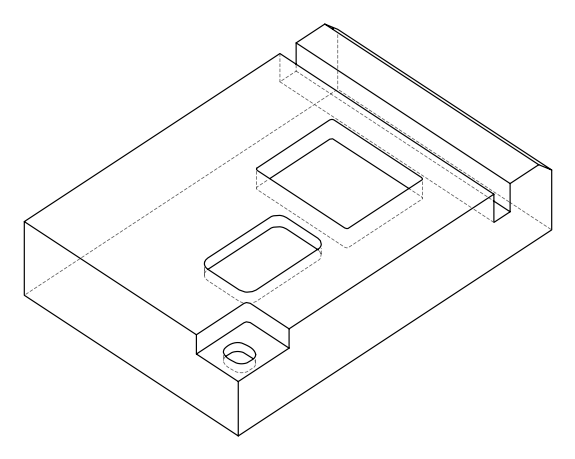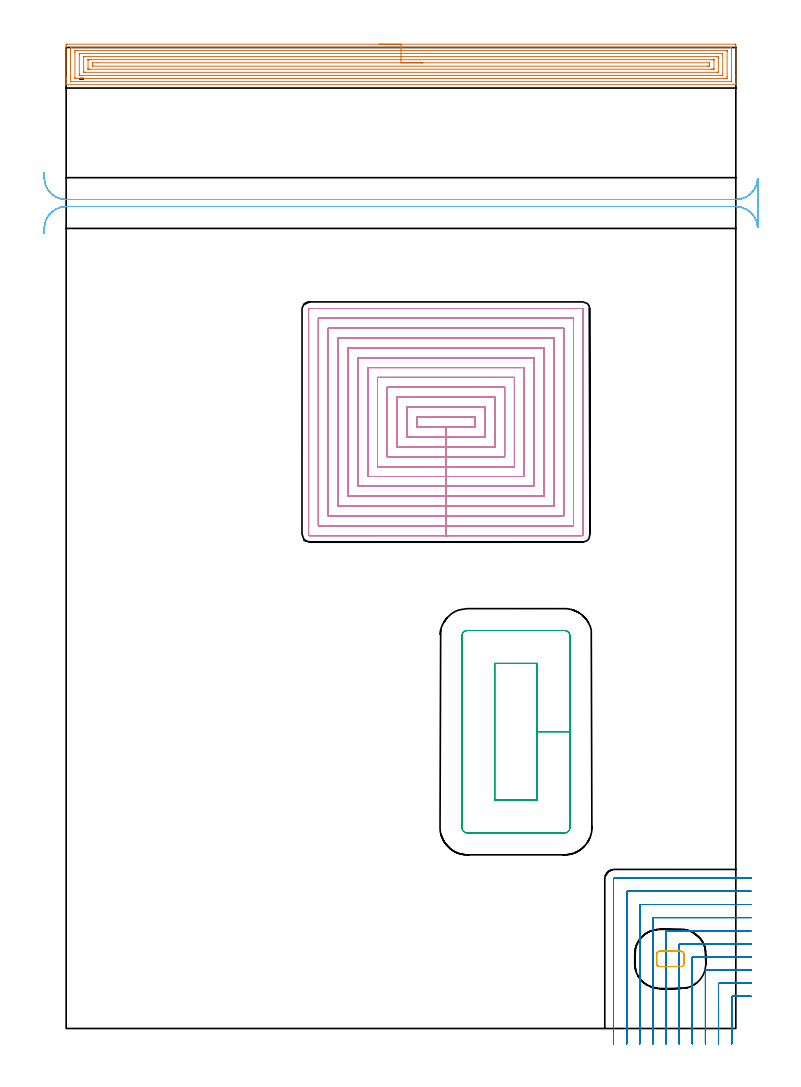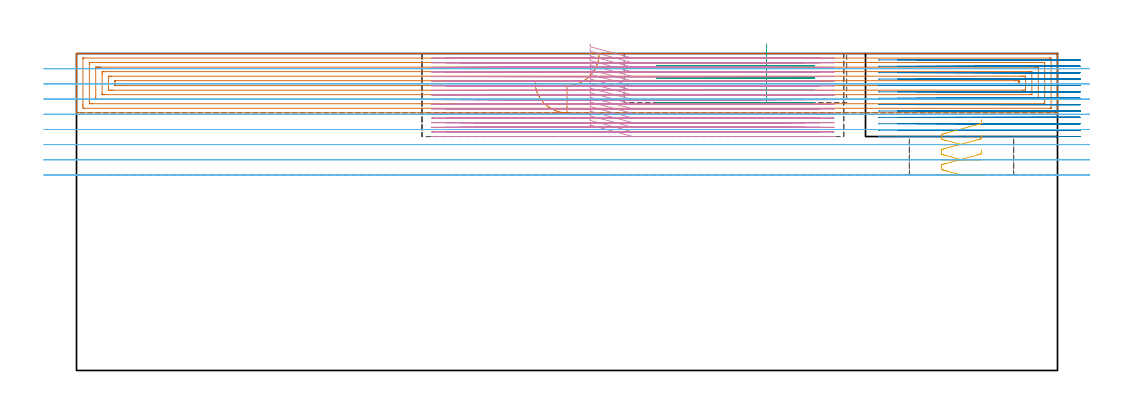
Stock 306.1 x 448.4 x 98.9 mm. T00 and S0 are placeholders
(PLAN: 6 operations, 4 tool changes, 174.2 min)
(1 AREA_MILL | FG_CHAMFER_SURFACE | UGT0205_001 | 17.44 min | 52372 mm3)
(2 MILL_CORNER_NOTCH_RECTANGULAR | CORNER_NOTCH_RECTANGULAR | NXT0201_009 | Follow Part, ap 2, ae 75% | 24.93 min | 112697 mm3)
(3 MILL_RECTANGULAR_POCKET | POCKET_RECTANGULAR_STRAIGHT | UGT0201_094 | Follow Part, ap 5, ae 75% | 4.11 min | 117435 mm3)
(4 MILL_RECTANGULAR_POCKET_1 | POCKET_RECTANGULAR_STRAIGHT_1 | NXT0201_008 | Follow Part, ap 1.5, ae 75% | 115.79 min | 374023 mm3)
(5 MILL_RECTANGULAR_POCKET_2 | POCKET_RECTANGULAR_STRAIGHT_2 | UGT0201_094 | Follow Part, ap 5, ae 75% | 0.59 min | 9214 mm3)
(6 MILL_RECTANGULAR_SLOT | SLOT_RECTANGULAR | UGT0201_094 | Follow Part, ap 5, ae 75% | 11.34 min | 269113 mm3)
(TOOL UGT0205_001 | Chamfer Mill 20 x 3 x 45 deg. | D20 FL50 Z2)
(TOOL NXT0201_009 | ENDMILL 8mm [2P460-0800-NA 1630] | D8 FL26 Z6)
(TOOL UGT0201_094 | End mill 20 mm | D20 FL38 Z4)
(TOOL NXT0201_008 | ENDMILL 6mm [2P460-0600-NA 1630] | D6 FL26 Z6)
(OP 1 AREA_MILL)
G17 G21 G94 G90
T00 M6
G54
G17 G0 G90 X143.05 Y449.9 S1061 M3
G43 Z108.9 H0
Z90.4
G94 G1 X143.088 Z89.528 F250.
X143.202 Z88.663
X143.391 Z87.812
X143.653 Z86.98
X143.987 Z86.174
X144.39 Z85.4
X144.858 Z84.664
X145.39 Z83.972
X145.979 Z83.329
X146.622 Z82.74
X147.314 Z82.208
X148.05 Z81.74
X148.824 Z81.337
X149.63 Z81.003
X150.462 Z80.741
X151.313 Z80.552
X152.178 Z80.438
X153.05 Z80.4
X305.473 Y449.899 Z80.401
X305.918 Y449.896 Z80.402
X306.09 Y449.892 Z80.406
X306.095 Y449.458 Z80.84
X306.1 Y448.84 Z81.457
Y435.102 Z95.193
Y432.723 Z97.572
Y432.014 Z98.285
Y431.756 Z98.544
X306.097 Y431.401 Z98.89
X305.92 Y431.4 Z98.9
X0.176
X0.005 Z98.891
X0.003 Y431.401 Z98.89
X0. Y431.754 Z98.545
Y432.014 Z98.285
Y432.723 Z97.572
Y433.958 Z96.339
Y434.485 Z95.81
Y435.102 Z95.193
Y449.195 Z81.103
X0.003 Y449.458 Z80.84
X0.01 Y449.892 Z80.406
X0.182 Y449.896 Z80.402
X0.627 Y449.9 Z80.4
X153.05
Y448.486 Z81.814
X303.779 Y448.485 Z81.815
X304.061 Y448.48 Z81.82
X304.088 Y448.479 Z81.821
X304.093 Y448.458 Z81.842
X304.097 Y448.424 Z81.876
X304.099 Y448.39 Z81.91
X304.1 Y434.076 Z96.224
X304.097 Y433.604 Z96.696
X304.093 Y433.202 Z97.098
X304.076 Y432.821 Z97.479
X303.685 Y432.816 Z97.484
X303.592 Y432.815 Z97.485
X2.321
X2.039 Y432.82 Z97.48
X2.012 Y432.821 Z97.479
X2.007 Y432.842 Z97.458
X2.003 Y432.876 Z97.424
X2.001 Y432.91 Z97.39
X2. Y447.224 Z83.076
X2.002 Y447.696 Z82.604
X2.007 Y448.098 Z82.202
X2.024 Y448.479 Z81.821
X2.415 Y448.484 Z81.816
X2.508 Y448.485 Z81.815
X153.05 Y448.486 Z81.814
Y447.072 Z83.228
X301.897 Y447.071 Z83.229
X301.984 Y447.07 Z83.23
X302.053 Y447.067 Z83.233
X302.089 Y447.065 Z83.235
X302.092 Y447.015 Z83.285
X302.097 Y446.816 Z83.484
X302.1 Y446.616 Z83.684
Y435.166 Z95.134
X302.096 Y434.485 Z95.815
X302.092 Y434.293 Z96.007
X302.083 Y434.235 Z96.065
X302.027 Y434.233 Z96.067
X301.897 Y434.231 Z96.069
X301.263 Y434.229 Z96.071
X301.003 Y434.228 Z96.072
X4.203 Y434.229 Z96.071
X4.116 Y434.23 Z96.07
X4.047 Y434.233 Z96.067
X4.01 Y434.235 Z96.065
X4.008 Y434.285 Z96.015
X4.003 Y434.485 Z95.815
X4. Y434.684 Z95.616
Y446.134 Z84.166
X4.004 Y446.816 Z83.484
X4.008 Y447.007 Z83.293
X4.017 Y447.065 Z83.235
X4.073 Y447.067 Z83.233
X4.203 Y447.069 Z83.231
X4.837 Y447.071 Z83.229
X5.097 Y447.072 Z83.228
X153.05
Y445.657 Z84.643
X299.498
X299.959 Y445.653 Z84.647
X300.057 Y445.65 Z84.65
X300.09 Y445.645 Z84.655
X300.093 Y445.597 Z84.703
X300.096 Y445.49 Z84.81
X300.1 Y445.063 Z85.237
Y436.255 Z94.045
X300.096 Y435.81 Z94.49
X300.093 Y435.702 Z94.598
X300.09 Y435.653 Z94.647
X300.031 Y435.65 Z94.65
X299.824 Y435.646 Z94.654
X299.215 Y435.643 Z94.657
X298.934
X6.602 Y435.644 Z94.656
X6.141 Y435.648 Z94.652
X6.043 Y435.65 Z94.65
X6.01 Y435.655 Z94.645
X6.007 Y435.703 Z94.597
X6.004 Y435.81 Z94.49
X6. Y436.237 Z94.063
Y445.045 Z85.255
X6.004 Y445.49 Z84.81
X6.007 Y445.598 Z84.702
X6.01 Y445.647 Z84.653
X6.069 Y445.65 Z84.65
X6.276 Y445.654 Z84.646
X6.885 Y445.657 Z84.643
X7.166
X153.05
Y444.243 Z86.057
X297.498
X297.641 Y444.242 Z86.058
X297.925 Y444.238 Z86.062
X298.091 Y444.235 Z86.065
X298.094 Y444.217 Z86.083
X298.097 Y444.173 Z86.127
X298.1 Y443.511 Z86.789
Y437.345 Z92.955
X298.097 Y437.127 Z93.173
X298.094 Y437.086 Z93.214
X298.091 Y437.071 Z93.229
X297.995 Y437.064 Z93.236
X297.712 Y437.059 Z93.241
X297.57 Y437.057 Z93.243
X8.602
X8.459 Y437.058 Z93.242
X8.175 Y437.062 Z93.238
X8.009 Y437.065 Z93.235
X8.006 Y437.083 Z93.217
X8.003 Y437.127 Z93.173
X8. Y437.789 Z92.511
Y443.955 Z86.345
X8.003 Y444.173 Z86.127
X8.006 Y444.214 Z86.086
X8.009 Y444.229 Z86.071
X8.105 Y444.236 Z86.064
X8.389 Y444.241 Z86.059
X8.531 Y444.243 Z86.057
X153.05
Y442.829 Z87.471
X295.216
X295.639 Y442.828 Z87.472
X296.062 Y442.824 Z87.476
X296.083 Y442.822 Z87.478
X296.09 Y442.81 Z87.49
X296.096 Y442.764 Z87.536
X296.099 Y442.684 Z87.616
Y438.662 Z91.638
X296.095 Y438.548 Z91.752
X296.09 Y438.493 Z91.807
X296.084 Y438.478 Z91.822
X296.059 Y438.475 Z91.825
X295.639 Y438.472 Z91.828
X295.169 Y438.471 Z91.829
X294.745
X10.884
X10.461 Y438.472 Z91.828
X10.038 Y438.476 Z91.824
X10.017 Y438.478 Z91.822
X10.01 Y438.49 Z91.81
X10.004 Y438.536 Z91.764
X10.001 Y438.616 Z91.684
Y442.639 Z87.661
X10.005 Y442.752 Z87.548
X10.01 Y442.807 Z87.493
X10.016 Y442.822 Z87.478
X10.041 Y442.825 Z87.475
X10.461 Y442.828 Z87.472
X10.931 Y442.829 Z87.471
X11.355
X153.05
Y441.415 Z88.885
X293.851
X293.97 Y441.414 Z88.886
X294.048 Y441.411 Z88.889
X294.082 Y441.408 Z88.892
X294.09 Y441.393 Z88.907
X294.095 Y441.367 Z88.933
X294.099 Y441.287 Z89.013
X294.1 Y440.65 Z89.65
Y440.405 Z89.895
X294.097 Y440.16 Z90.14
X294.091 Y439.997 Z90.303
X294.084 Y439.892 Z90.408
X294.045 Y439.89 Z90.41
X293.851 Y439.886 Z90.414
X293.733
X292.957 Y439.885 Z90.415
X12.248 Y439.886 Z90.414
X12.13
X12.052 Y439.889 Z90.411
X12.018 Y439.892 Z90.408
X12.01 Y439.907 Z90.393
X12.005 Y439.933 Z90.367
X12.001 Y440.013 Z90.287
X12. Y440.65 Z89.65
Y440.895 Z89.405
X12.003 Y441.14 Z89.16
X12.009 Y441.303 Z88.997
X12.016 Y441.408 Z88.892
X12.055 Y441.41 Z88.89
X12.248 Y441.414 Z88.886
X14.154 Y441.415 Z88.885
X153.05
X153.922 Z88.923
X154.786 Z89.037
X155.638 Z89.226
X156.47 Z89.488
X157.276 Z89.822
X158.05 Z90.225
X158.786 Z90.694
X159.478 Z91.225
X160.121 Z91.814
X160.71 Z92.457
X161.241 Z93.149
X161.71 Z93.885
X162.113 Z94.659
X162.447 Z95.465
X162.709 Z96.297
X162.898 Z97.149
X163.012 Z98.014
X163.05 Z98.885
G0 Z108.9
M5
M2
(OP 2 MILL_CORNER_NOTCH_RECTANGULAR)
G17 G21 G94 G90
T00 M6
G54
G17 G0 G90 X313.1 Y14.7 S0 M3
G43 Z108.9 H1
Z96.908
G94 G1 X310.1 F250.
X304.596 F500.
G3 X304.2 Y14.304 R0.4
G1 Y-4.
Y-7. F250.
G0 Z108.9
X313.1 Y20.7
Z96.908
G1 X310.1
X298.596 F500.
G3 X298.2 Y20.304 R0.4
G1 Y-4.
Y-7. F250.
G0 Z108.9
X313.1 Y26.7
Z96.908
G1 X310.1
X292.596 F500.
G3 X292.2 Y26.304 R0.4
G1 Y-4.
Y-7. F250.
G0 Z108.9
X313.1 Y32.7
Z96.908
G1 X310.1
X286.596 F500.
G3 X286.2 Y32.304 R0.4
G1 Y-4.
Y-7. F250.
G0 Z108.9
X313.1 Y38.7
Z96.908
G1 X310.1
X280.596 F500.
G3 X280.2 Y38.304 R0.4
G1 Y-4.
Y-7. F250.
G0 Z108.9
X313.1 Y44.7
Z96.908
G1 X310.1
X274.597 F500.
G3 X274.2 Y44.303 R0.4
G1 Y-4.
Y-7. F250.
G0 Z108.9
X313.1 Y50.7
Z96.908
G1 X310.1
X268.597 F500.
G3 X268.2 Y50.303 R0.4
G1 Y-4.
Y-7. F250.
G0 Z108.9
X313.1 Y56.7
Z96.908
G1 X310.1
X262.597 F500.
G3 X262.2 Y56.303 R0.4
G1 Y-4.
Y-7. F250.
G0 Z108.9
X313.1 Y62.7
Z96.908
G1 X310.1
X256.597 F500.
G3 X256.2 Y62.303 R0.4
G1 Y-4.
Y-7. F250.
G0 Z108.9
X313.1 Y68.7
Z96.908
G1 X310.1
X250.597 F500.
G3 X250.2 Y68.303 R0.4
G1 Y-4.
Y-7. F250.
G0 Z108.9
X313.1 Y14.7
Z94.915
G1 X310.1
X304.596 F500.
G3 X304.2 Y14.304 R0.4
G1 Y-4.
Y-7. F250.
G0 Z108.9
X313.1 Y20.7
Z94.915
G1 X310.1
X298.596 F500.
G3 X298.2 Y20.304 R0.4
G1 Y-4.
Y-7. F250.
G0 Z108.9
X313.1 Y26.7
Z94.915
G1 X310.1
X292.596 F500.
G3 X292.2 Y26.304 R0.4
G1 Y-4.
Y-7. F250.
G0 Z108.9
X313.1 Y32.7
Z94.915
G1 X310.1
X286.596 F500.
G3 X286.2 Y32.304 R0.4
G1 Y-4.
Y-7. F250.
G0 Z108.9
X313.1 Y38.7
Z94.915
G1 X310.1
X280.596 F500.
G3 X280.2 Y38.304 R0.4
G1 Y-4.
Y-7. F250.
G0 Z108.9
X313.1 Y44.7
Z94.915
G1 X310.1
X274.597 F500.
G3 X274.2 Y44.303 R0.4
G1 Y-4.
Y-7. F250.
G0 Z108.9
X313.1 Y50.7
Z94.915
G1 X310.1
X268.597 F500.
G3 X268.2 Y50.303 R0.4
G1 Y-4.
Y-7. F250.
G0 Z108.9
X313.1 Y56.7
Z94.915
G1 X310.1
X262.597 F500.
G3 X262.2 Y56.303 R0.4
G1 Y-4.
Y-7. F250.
G0 Z108.9
X313.1 Y62.7
Z94.915
G1 X310.1
X256.597 F500.
G3 X256.2 Y62.303 R0.4
G1 Y-4.
Y-7. F250.
G0 Z108.9
X313.1 Y68.7
Z94.915
G1 X310.1
X250.597 F500.
G3 X250.2 Y68.303 R0.4
G1 Y-4.
Y-7. F250.
G0 Z108.9
X313.1 Y14.7
Z92.923
G1 X310.1
X304.596 F500.
G3 X304.2 Y14.304 R0.4
G1 Y-4.
Y-7. F250.
G0 Z108.9
X313.1 Y20.7
Z92.923
G1 X310.1
X298.596 F500.
G3 X298.2 Y20.304 R0.4
G1 Y-4.
Y-7. F250.
G0 Z108.9
X313.1 Y26.7
Z92.923
G1 X310.1
X292.596 F500.
G3 X292.2 Y26.304 R0.4
G1 Y-4.
Y-7. F250.
G0 Z108.9
X313.1 Y32.7
Z92.923
G1 X310.1
X286.596 F500.
G3 X286.2 Y32.304 R0.4
G1 Y-4.
Y-7. F250.
G0 Z108.9
X313.1 Y38.7
Z92.923
G1 X310.1
X280.596 F500.
G3 X280.2 Y38.304 R0.4
G1 Y-4.
Y-7. F250.
G0 Z108.9
X313.1 Y44.7
Z92.923
G1 X310.1
X274.597 F500.
G3 X274.2 Y44.304 R0.4
G1 Y-4.
Y-7. F250.
G0 Z108.9
X313.1 Y50.7
Z92.923
G1 X310.1
X268.597 F500.
G3 X268.2 Y50.303 R0.4
G1 Y-4.
Y-7. F250.
G0 Z108.9
X313.1 Y56.7
Z92.923
G1 X310.1
X262.597 F500.
G3 X262.2 Y56.303 R0.4
G1 Y-4.
Y-7. F250.
G0 Z108.9
X313.1 Y62.7
Z92.923
G1 X310.1
X256.597 F500.
G3 X256.2 Y62.303 R0.4
G1 Y-4.
Y-7. F250.
G0 Z108.9
X313.1 Y68.7
Z92.923
G1 X310.1
X250.597 F500.
G3 X250.2 Y68.303 R0.4
G1 Y-4.
Y-7. F250.
G0 Z108.9
X313.1 Y14.7
Z90.931
G1 X310.1
X304.596 F500.
G3 X304.2 Y14.304 R0.4
G1 Y-4.
Y-7. F250.
G0 Z108.9
X313.1 Y20.7
Z90.931
G1 X310.1
X298.596 F500.
G3 X298.2 Y20.304 R0.4
G1 Y-4.
Y-7. F250.
G0 Z108.9
X313.1 Y26.7
Z90.931
G1 X310.1
X292.596 F500.
G3 X292.2 Y26.304 R0.4
G1 Y-4.
Y-7. F250.
G0 Z108.9
X313.1 Y32.7
Z90.931
G1 X310.1
X286.596 F500.
G3 X286.2 Y32.304 R0.4
G1 Y-4.
Y-7. F250.
G0 Z108.9
X313.1 Y38.7
Z90.931
G1 X310.1
X280.596 F500.
G3 X280.2 Y38.304 R0.4
G1 Y-4.
Y-7. F250.
G0 Z108.9
X313.1 Y44.7
Z90.931
G1 X310.1
X274.597 F500.
G3 X274.2 Y44.304 R0.4
G1 Y-4.
Y-7. F250.
G0 Z108.9
X313.1 Y50.7
Z90.931
G1 X310.1
X268.597 F500.
G3 X268.2 Y50.303 R0.4
G1 Y-4.
Y-7. F250.
G0 Z108.9
X313.1 Y56.7
Z90.931
G1 X310.1
X262.597 F500.
G3 X262.2 Y56.303 R0.4
G1 Y-4.
Y-7. F250.
G0 Z108.9
X313.1 Y62.7
Z90.931
G1 X310.1
X256.597 F500.
G3 X256.2 Y62.303 R0.4
G1 Y-4.
Y-7. F250.
G0 Z108.9
X313.1 Y68.7
Z90.931
G1 X310.1
X250.597 F500.
G3 X250.2 Y68.303 R0.4
G1 Y-4.
Y-7. F250.
G0 Z108.9
X313.1 Y14.7
Z88.938
G1 X310.1
X304.596 F500.
G3 X304.2 Y14.304 R0.4
G1 Y-4.
Y-7. F250.
G0 Z108.9
X313.1 Y20.7
Z88.938
G1 X310.1
X298.596 F500.
G3 X298.2 Y20.304 R0.4
G1 Y-4.
Y-7. F250.
G0 Z108.9
X313.1 Y26.7
Z88.938
G1 X310.1
X292.596 F500.
G3 X292.2 Y26.304 R0.4
G1 Y-4.
Y-7. F250.
G0 Z108.9
X313.1 Y32.7
Z88.938
G1 X310.1
X286.596 F500.
G3 X286.2 Y32.304 R0.4
G1 Y-4.
Y-7. F250.
G0 Z108.9
X313.1 Y38.7
Z88.938
G1 X310.1
X280.596 F500.
G3 X280.2 Y38.304 R0.4
G1 Y-4.
Y-7. F250.
G0 Z108.9
X313.1 Y44.7
Z88.938
G1 X310.1
X274.597 F500.
G3 X274.2 Y44.303 R0.4
G1 Y-4.
Y-7. F250.
G0 Z108.9
X313.1 Y50.7
Z88.938
G1 X310.1
X268.597 F500.
G3 X268.2 Y50.303 R0.4
G1 Y-4.
Y-7. F250.
G0 Z108.9
X313.1 Y56.7
Z88.938
G1 X310.1
X262.597 F500.
G3 X262.2 Y56.303 R0.4
G1 Y-4.
Y-7. F250.
G0 Z108.9
X313.1 Y62.7
Z88.938
G1 X310.1
X256.597 F500.
G3 X256.2 Y62.303 R0.4
G1 Y-4.
Y-7. F250.
G0 Z108.9
X313.1 Y68.7
Z88.938
G1 X310.1
X250.597 F500.
G3 X250.2 Y68.303 R0.4
G1 Y-4.
Y-7. F250.
G0 Z108.9
X313.1 Y14.7
Z86.946
G1 X310.1
X304.596 F500.
G3 X304.2 Y14.304 R0.4
G1 Y-4.
Y-7. F250.
G0 Z108.9
X313.1 Y20.7
Z86.946
G1 X310.1
X298.596 F500.
G3 X298.2 Y20.304 R0.4
G1 Y-4.
Y-7. F250.
G0 Z108.9
X313.1 Y26.7
Z86.946
G1 X310.1
X292.596 F500.
G3 X292.2 Y26.304 R0.4
G1 Y-4.
Y-7. F250.
G0 Z108.9
X313.1 Y32.7
Z86.946
G1 X310.1
X286.596 F500.
G3 X286.2 Y32.304 R0.4
G1 Y-4.
Y-7. F250.
G0 Z108.9
X313.1 Y38.7
Z86.946
G1 X310.1
X280.596 F500.
G3 X280.2 Y38.304 R0.4
G1 Y-4.
Y-7. F250.
G0 Z108.9
X313.1 Y44.7
Z86.946
G1 X310.1
X274.597 F500.
G3 X274.2 Y44.304 R0.4
G1 Y-4.
Y-7. F250.
G0 Z108.9
X313.1 Y50.7
Z86.946
G1 X310.1
X268.597 F500.
G3 X268.2 Y50.303 R0.4
G1 Y-4.
Y-7. F250.
G0 Z108.9
X313.1 Y56.7
Z86.946
G1 X310.1
X262.597 F500.
G3 X262.2 Y56.303 R0.4
G1 Y-4.
Y-7. F250.
G0 Z108.9
X313.1 Y62.7
Z86.946
G1 X310.1
X256.597 F500.
G3 X256.2 Y62.303 R0.4
G1 Y-4.
Y-7. F250.
G0 Z108.9
X313.1 Y68.7
Z86.946
G1 X310.1
X250.597 F500.
G3 X250.2 Y68.303 R0.4
G1 Y-4.
Y-7. F250.
G0 Z108.9
X313.1 Y14.7
Z84.954
G1 X310.1
X304.596 F500.
G3 X304.2 Y14.304 R0.4
G1 Y-4.
Y-7. F250.
G0 Z108.9
X313.1 Y20.7
Z84.954
G1 X310.1
X298.596 F500.
G3 X298.2 Y20.304 R0.4
G1 Y-4.
Y-7. F250.
G0 Z108.9
X313.1 Y26.7
Z84.954
G1 X310.1
X292.596 F500.
G3 X292.2 Y26.304 R0.4
G1 Y-4.
Y-7. F250.
G0 Z108.9
X313.1 Y32.7
Z84.954
G1 X310.1
X286.596 F500.
G3 X286.2 Y32.304 R0.4
G1 Y-4.
Y-7. F250.
G0 Z108.9
X313.1 Y38.7
Z84.954
G1 X310.1
X280.596 F500.
G3 X280.2 Y38.304 R0.4
G1 Y-4.
Y-7. F250.
G0 Z108.9
X313.1 Y44.7
Z84.954
G1 X310.1
X274.596 F500.
G3 X274.2 Y44.304 R0.4
G1 Y-4.
Y-7. F250.
G0 Z108.9
X313.1 Y50.7
Z84.954
G1 X310.1
X268.597 F500.
G3 X268.2 Y50.303 R0.4
G1 Y-4.
Y-7. F250.
G0 Z108.9
X313.1 Y56.7
Z84.954
G1 X310.1
X262.597 F500.
G3 X262.2 Y56.303 R0.4
G1 Y-4.
Y-7. F250.
G0 Z108.9
X313.1 Y62.7
Z84.954
G1 X310.1
X256.597 F500.
G3 X256.2 Y62.303 R0.4
G1 Y-4.
Y-7. F250.
G0 Z108.9
X313.1 Y68.7
Z84.954
G1 X310.1
X250.597 F500.
G3 X250.2 Y68.303 R0.4
G1 Y-4.
Y-7. F250.
G0 Z108.9
X313.1 Y14.7
Z82.962
G1 X310.1
X304.596 F500.
G3 X304.2 Y14.304 R0.4
G1 Y-4.
Y-7. F250.
G0 Z108.9
X313.1 Y20.7
Z82.962
G1 X310.1
X298.596 F500.
G3 X298.2 Y20.304 R0.4
G1 Y-4.
Y-7. F250.
G0 Z108.9
X313.1 Y26.7
Z82.962
G1 X310.1
X292.596 F500.
G3 X292.2 Y26.304 R0.4
G1 Y-4.
Y-7. F250.
G0 Z108.9
X313.1 Y32.7
Z82.962
G1 X310.1
X286.596 F500.
G3 X286.2 Y32.304 R0.4
G1 Y-4.
Y-7. F250.
G0 Z108.9
X313.1 Y38.7
Z82.962
G1 X310.1
X280.596 F500.
G3 X280.2 Y38.304 R0.4
G1 Y-4.
Y-7. F250.
G0 Z108.9
X313.1 Y44.7
Z82.962
G1 X310.1
X274.596 F500.
G3 X274.2 Y44.304 R0.4
G1 Y-4.
Y-7. F250.
G0 Z108.9
X313.1 Y50.7
Z82.962
G1 X310.1
X268.597 F500.
G3 X268.2 Y50.303 R0.4
G1 Y-4.
Y-7. F250.
G0 Z108.9
X313.1 Y56.7
Z82.962
G1 X310.1
X262.597 F500.
G3 X262.2 Y56.303 R0.4
G1 Y-4.
Y-7. F250.
G0 Z108.9
X313.1 Y62.7
Z82.962
G1 X310.1
X256.597 F500.
G3 X256.2 Y62.303 R0.4
G1 Y-4.
Y-7. F250.
G0 Z108.9
X313.1 Y68.7
Z82.962
G1 X310.1
X250.597 F500.
G3 X250.2 Y68.303 R0.4
G1 Y-4.
Y-7. F250.
G0 Z108.9
X313.1 Y14.7
Z80.969
G1 X310.1
X304.596 F500.
G3 X304.2 Y14.304 R0.4
G1 Y-4.
Y-7. F250.
G0 Z108.9
X313.1 Y20.7
Z80.969
G1 X310.1
X298.596 F500.
G3 X298.2 Y20.304 R0.4
G1 Y-4.
Y-7. F250.
G0 Z108.9
X313.1 Y26.7
Z80.969
G1 X310.1
X292.596 F500.
G3 X292.2 Y26.304 R0.4
G1 Y-4.
Y-7. F250.
G0 Z108.9
X313.1 Y32.7
Z80.969
G1 X310.1
X286.596 F500.
G3 X286.2 Y32.304 R0.4
G1 Y-4.
Y-7. F250.
G0 Z108.9
X313.1 Y38.7
Z80.969
G1 X310.1
X280.596 F500.
G3 X280.2 Y38.304 R0.4
G1 Y-4.
Y-7. F250.
G0 Z108.9
X313.1 Y44.7
Z80.969
G1 X310.1
X274.597 F500.
G3 X274.2 Y44.304 R0.4
G1 Y-4.
Y-7. F250.
G0 Z108.9
X313.1 Y50.7
Z80.969
G1 X310.1
X268.597 F500.
G3 X268.2 Y50.303 R0.4
G1 Y-4.
Y-7. F250.
G0 Z108.9
X313.1 Y56.7
Z80.969
G1 X310.1
X262.597 F500.
G3 X262.2 Y56.303 R0.4
G1 Y-4.
Y-7. F250.
G0 Z108.9
X313.1 Y62.7
Z80.969
G1 X310.1
X256.597 F500.
G3 X256.2 Y62.303 R0.4
G1 Y-4.
Y-7. F250.
G0 Z108.9
X313.1 Y68.7
Z80.969
G1 X310.1
X250.597 F500.
G3 X250.2 Y68.303 R0.4
G1 Y-4.
Y-7. F250.
G0 Z108.9
X313.1 Y14.7
Z78.977
G1 X310.1
X304.596 F500.
G3 X304.2 Y14.304 R0.4
G1 Y-4.
Y-7. F250.
G0 Z108.9
X313.1 Y20.7
Z78.977
G1 X310.1
X298.596 F500.
G3 X298.2 Y20.304 R0.4
G1 Y-4.
Y-7. F250.
G0 Z108.9
X313.1 Y26.7
Z78.977
G1 X310.1
X292.596 F500.
G3 X292.2 Y26.304 R0.4
G1 Y-4.
Y-7. F250.
G0 Z108.9
X313.1 Y32.7
Z78.977
G1 X310.1
X286.596 F500.
G3 X286.2 Y32.304 R0.4
G1 Y-4.
Y-7. F250.
G0 Z108.9
X313.1 Y38.7
Z78.977
G1 X310.1
X280.596 F500.
G3 X280.2 Y38.304 R0.4
G1 Y-4.
Y-7. F250.
G0 Z108.9
X313.1 Y44.7
Z78.977
G1 X310.1
X274.597 F500.
G3 X274.2 Y44.304 R0.4
G1 Y-4.
Y-7. F250.
G0 Z108.9
X313.1 Y50.7
Z78.977
G1 X310.1
X268.597 F500.
G3 X268.2 Y50.303 R0.4
G1 Y-4.
Y-7. F250.
G0 Z108.9
X313.1 Y56.7
Z78.977
G1 X310.1
X262.597 F500.
G3 X262.2 Y56.303 R0.4
G1 Y-4.
Y-7. F250.
G0 Z108.9
X313.1 Y62.7
Z78.977
G1 X310.1
X256.597 F500.
G3 X256.2 Y62.303 R0.4
G1 Y-4.
Y-7. F250.
G0 Z108.9
X313.1 Y68.7
Z78.977
G1 X310.1
X250.597 F500.
G3 X250.2 Y68.303 R0.4
G1 Y-4.
Y-7. F250.
G0 Z108.9
X313.1 Y14.7
Z76.985
G1 X310.1
X304.596 F500.
G3 X304.2 Y14.304 R0.4
G1 Y-4.
Y-7. F250.
G0 Z108.9
X313.1 Y20.7
Z76.985
G1 X310.1
X298.596 F500.
G3 X298.2 Y20.304 R0.4
G1 Y-4.
Y-7. F250.
G0 Z108.9
X313.1 Y26.7
Z76.985
G1 X310.1
X292.596 F500.
G3 X292.2 Y26.304 R0.4
G1 Y-4.
Y-7. F250.
G0 Z108.9
X313.1 Y32.7
Z76.985
G1 X310.1
X286.596 F500.
G3 X286.2 Y32.304 R0.4
G1 Y-4.
Y-7. F250.
G0 Z108.9
X313.1 Y38.7
Z76.985
G1 X310.1
X280.596 F500.
G3 X280.2 Y38.304 R0.4
G1 Y-4.
Y-7. F250.
G0 Z108.9
X313.1 Y44.7
Z76.985
G1 X310.1
X274.597 F500.
G3 X274.2 Y44.304 R0.4
G1 Y-4.
Y-7. F250.
G0 Z108.9
X313.1 Y50.7
Z76.985
G1 X310.1
X268.597 F500.
G3 X268.2 Y50.303 R0.4
G1 Y-4.
Y-7. F250.
G0 Z108.9
X313.1 Y56.7
Z76.985
G1 X310.1
X262.597 F500.
G3 X262.2 Y56.303 R0.4
G1 Y-4.
Y-7. F250.
G0 Z108.9
X313.1 Y62.7
Z76.985
G1 X310.1
X256.597 F500.
G3 X256.2 Y62.303 R0.4
G1 Y-4.
Y-7. F250.
G0 Z108.9
X313.1 Y68.7
Z76.985
G1 X310.1
X250.597 F500.
G3 X250.2 Y68.303 R0.4
G1 Y-4.
Y-7. F250.
G0 Z108.9
X313.1 Y14.7
Z74.992
G1 X310.1
X304.596 F500.
G3 X304.2 Y14.304 R0.4
G1 Y-4.
Y-7. F250.
G0 Z108.9
X313.1 Y20.7
Z74.992
G1 X310.1
X298.596 F500.
G3 X298.2 Y20.304 R0.4
G1 Y-4.
Y-7. F250.
G0 Z108.9
X313.1 Y26.7
Z74.992
G1 X310.1
X292.596 F500.
G3 X292.2 Y26.304 R0.4
G1 Y-4.
Y-7. F250.
G0 Z108.9
X313.1 Y32.7
Z74.992
G1 X310.1
X286.596 F500.
G3 X286.2 Y32.304 R0.4
G1 Y-4.
Y-7. F250.
G0 Z108.9
X313.1 Y38.7
Z74.992
G1 X310.1
X280.596 F500.
G3 X280.2 Y38.304 R0.4
G1 Y-4.
Y-7. F250.
G0 Z108.9
X313.1 Y44.7
Z74.992
G1 X310.1
X274.597 F500.
G3 X274.2 Y44.304 R0.4
G1 Y-4.
Y-7. F250.
G0 Z108.9
X313.1 Y50.7
Z74.992
G1 X310.1
X268.597 F500.
G3 X268.2 Y50.303 R0.4
G1 Y-4.
Y-7. F250.
G0 Z108.9
X313.1 Y56.7
Z74.992
G1 X310.1
X262.597 F500.
G3 X262.2 Y56.303 R0.4
G1 Y-4.
Y-7. F250.
G0 Z108.9
X313.1 Y62.7
Z74.992
G1 X310.1
X256.597 F500.
G3 X256.2 Y62.303 R0.4
G1 Y-4.
Y-7. F250.
G0 Z108.9
X313.1 Y68.7
Z74.992
G1 X310.1
X250.597 F500.
G3 X250.2 Y68.303 R0.4
G1 Y-4.
Y-7. F250.
G0 Z108.9
X313.1 Y14.7
Z73.
G1 X310.1
X304.596 F500.
G3 X304.2 Y14.304 R0.4
G1 Y-4.
Y-7. F250.
G0 Z108.9
X313.1 Y20.7
Z73.
G1 X310.1
X298.596 F500.
G3 X298.2 Y20.304 R0.4
G1 Y-4.
Y-7. F250.
G0 Z108.9
X313.1 Y26.7
Z73.
G1 X310.1
X292.596 F500.
G3 X292.2 Y26.304 R0.4
G1 Y-4.
Y-7. F250.
G0 Z108.9
X313.1 Y32.7
Z73.
G1 X310.1
X286.596 F500.
G3 X286.2 Y32.304 R0.4
G1 Y-4.
Y-7. F250.
G0 Z108.9
X313.1 Y38.7
Z73.
G1 X310.1
X280.596 F500.
G3 X280.2 Y38.304 R0.4
G1 Y-4.
Y-7. F250.
G0 Z108.9
X313.1 Y44.7
Z73.
G1 X310.1
X274.597 F500.
G3 X274.2 Y44.304 R0.4
G1 Y-4.
Y-7. F250.
G0 Z108.9
X313.1 Y50.7
Z73.
G1 X310.1
X268.597 F500.
G3 X268.2 Y50.303 R0.4
G1 Y-4.
Y-7. F250.
G0 Z108.9
X313.1 Y56.7
Z73.
G1 X310.1
X262.597 F500.
G3 X262.2 Y56.303 R0.4
G1 Y-4.
Y-7. F250.
G0 Z108.9
X313.1 Y62.7
Z73.
G1 X310.1
X256.597 F500.
G3 X256.2 Y62.303 R0.4
G1 Y-4.
Y-7. F250.
G0 Z108.9
X313.1 Y68.7
Z73.
G1 X310.1
X250.597 F500.
G3 X250.2 Y68.303 R0.4
G1 Y-4.
Y-7. F250.
G0 Z108.9
M5
M2
(OP 3 MILL_RECTANGULAR_POCKET)
G17 G21 G94 G90
T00 M6
G54
G17 G0 G90 X215.3 Y110.179 S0 M3
G43 Z108.9 H0
Z101.9
G94 G1 Y135.65 Z95.075 F250.
Y166.9 F500.
X195.9
Y104.4
X215.3
Y135.65
X230.3
Y179.4
G3 X227.8 Y181.9 R2.5
G1 X183.4
G3 X180.9 Y179.4 R2.5
G1 Y91.9
G3 X183.4 Y89.4 R2.5
G1 X227.8
G3 X230.3 Y91.9 R2.5
G1 Y135.65
Y136.65
G0 X215.3 Y110.179 Z98.075
G1 Y135.65 Z91.25 F250.
Y166.9 F500.
X195.9
Y104.4
X215.3
Y135.65
X230.3
Y179.4
G3 X227.8 Y181.9 R2.5
G1 X183.4
G3 X180.9 Y179.4 R2.5
G1 Y91.9
G3 X183.4 Y89.4 R2.5
G1 X227.8
G3 X230.3 Y91.9 R2.5
G1 Y135.65
Y136.65
G0 X215.3 Y110.179 Z94.25
G1 Y135.65 Z87.425 F250.
Y166.9 F500.
X195.9
Y104.4
X215.3
Y135.65
X230.3
Y179.4
G3 X227.8 Y181.9 R2.5
G1 X183.4
G3 X180.9 Y179.4 R2.5
G1 Y91.9
G3 X183.4 Y89.4 R2.5
G1 X227.8
G3 X230.3 Y91.9 R2.5
G1 Y135.65
Y136.65
G0 X215.3 Y110.179 Z90.425
G1 Y135.65 Z83.6 F250.
Y166.9 F500.
X195.9
Y104.4
X215.3
Y135.65
X230.3
Y179.4
G3 X227.8 Y181.9 R2.5
G1 X183.4
G3 X180.9 Y179.4 R2.5
G1 Y91.9
G3 X183.4 Y89.4 R2.5
G1 X227.8
G3 X230.3 Y91.9 R2.5
G1 Y135.65
Y136.65
G0 Z108.9
M5
M2
(OP 4 MILL_RECTANGULAR_POCKET_1)
G17 G21 G94 G90
T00 M6
G54
G17 G0 G90 X160.3 Y278.066 S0 M3
G43 Z108.9 H1
Z101.9
G94 G1 Y274.8 Z101.025 F250.
X173.6 Z97.461
X186.9 F500.
Y279.6
X160.3
Y274.8
X173.6
Y270.3
X191.4
Y284.1
X155.8
Y270.3
X173.6
Y265.8
X195.9
Y288.6
X151.3
Y265.8
X173.6
Y261.3
X200.4
Y293.1
X146.8
Y261.3
X173.6
Y256.8
X204.9
Y297.6
X142.3
Y256.8
X173.6
Y252.3
X209.4
Y302.1
X137.8
Y252.3
X173.6
Y247.8
X213.9
Y306.6
X133.3
Y247.8
X173.6
Y243.3
X218.4
Y311.1
X128.8
Y243.3
X173.6
Y238.8
X222.9
Y315.6
X124.3
Y238.8
X173.6
Y234.3
X227.4
Y320.1
X119.8
Y234.3
X173.6
Y229.8
X231.9
Y324.6
X115.3
Y229.8
X173.6
Y225.3
X236.
G3 X236.4 Y225.7 R0.4
G1 Y328.7
G3 X236. Y329.1 R0.4
G1 X111.2
G3 X110.8 Y328.7 R0.4
G1 Y225.7
G3 X111.2 Y225.3 R0.4
G1 X173.6
X174.6
G0 X160.3 Y278.066 Z100.461
G1 Y274.8 Z99.586 F250.
X173.6 Z96.022
X186.9 F500.
Y279.6
X160.3
Y274.8
X173.6
Y270.3
X191.4
Y284.1
X155.8
Y270.3
X173.6
Y265.8
X195.9
Y288.6
X151.3
Y265.8
X173.6
Y261.3
X200.4
Y293.1
X146.8
Y261.3
X173.6
Y256.8
X204.9
Y297.6
X142.3
Y256.8
X173.6
Y252.3
X209.4
Y302.1
X137.8
Y252.3
X173.6
Y247.8
X213.9
Y306.6
X133.3
Y247.8
X173.6
Y243.3
X218.4
Y311.1
X128.8
Y243.3
X173.6
Y238.8
X222.9
Y315.6
X124.3
Y238.8
X173.6
Y234.3
X227.4
Y320.1
X119.8
Y234.3
X173.6
Y229.8
X231.9
Y324.6
X115.3
Y229.8
X173.6
Y225.3
X236.
G3 X236.4 Y225.7 R0.4
G1 Y328.7
G3 X236. Y329.1 R0.4
G1 X111.2
G3 X110.8 Y328.7 R0.4
G1 Y225.7
G3 X111.2 Y225.3 R0.4
G1 X173.6
X174.6
G0 X160.3 Y278.066 Z99.022
G1 Y274.8 Z98.147 F250.
X173.6 Z94.583
X186.9 F500.
Y279.6
X160.3
Y274.8
X173.6
Y270.3
X191.4
Y284.1
X155.8
Y270.3
X173.6
Y265.8
X195.9
Y288.6
X151.3
Y265.8
X173.6
Y261.3
X200.4
Y293.1
X146.8
Y261.3
X173.6
Y256.8
X204.9
Y297.6
X142.3
Y256.8
X173.6
Y252.3
X209.4
Y302.1
X137.8
Y252.3
X173.6
Y247.8
X213.9
Y306.6
X133.3
Y247.8
X173.6
Y243.3
X218.4
Y311.1
X128.8
Y243.3
X173.6
Y238.8
X222.9
Y315.6
X124.3
Y238.8
X173.6
Y234.3
X227.4
Y320.1
X119.8
Y234.3
X173.6
Y229.8
X231.9
Y324.6
X115.3
Y229.8
X173.6
Y225.3
X236.
G3 X236.4 Y225.7 R0.4
G1 Y328.7
G3 X236. Y329.1 R0.4
G1 X111.2
G3 X110.8 Y328.7 R0.4
G1 Y225.7
G3 X111.2 Y225.3 R0.4
G1 X173.6
X174.6
G0 X160.3 Y278.066 Z97.583
G1 Y274.8 Z96.708 F250.
X173.6 Z93.144
X186.9 F500.
Y279.6
X160.3
Y274.8
X173.6
Y270.3
X191.4
Y284.1
X155.8
Y270.3
X173.6
Y265.8
X195.9
Y288.6
X151.3
Y265.8
X173.6
Y261.3
X200.4
Y293.1
X146.8
Y261.3
X173.6
Y256.8
X204.9
Y297.6
X142.3
Y256.8
X173.6
Y252.3
X209.4
Y302.1
X137.8
Y252.3
X173.6
Y247.8
X213.9
Y306.6
X133.3
Y247.8
X173.6
Y243.3
X218.4
Y311.1
X128.8
Y243.3
X173.6
Y238.8
X222.9
Y315.6
X124.3
Y238.8
X173.6
Y234.3
X227.4
Y320.1
X119.8
Y234.3
X173.6
Y229.8
X231.9
Y324.6
X115.3
Y229.8
X173.6
Y225.3
X236.
G3 X236.4 Y225.7 R0.4
G1 Y328.7
G3 X236. Y329.1 R0.4
G1 X111.2
G3 X110.8 Y328.7 R0.4
G1 Y225.7
G3 X111.2 Y225.3 R0.4
G1 X173.6
X174.6
G0 X160.3 Y278.066 Z96.144
G1 Y274.8 Z95.269 F250.
X173.6 Z91.705
X186.9 F500.
Y279.6
X160.3
Y274.8
X173.6
Y270.3
X191.4
Y284.1
X155.8
Y270.3
X173.6
Y265.8
X195.9
Y288.6
X151.3
Y265.8
X173.6
Y261.3
X200.4
Y293.1
X146.8
Y261.3
X173.6
Y256.8
X204.9
Y297.6
X142.3
Y256.8
X173.6
Y252.3
X209.4
Y302.1
X137.8
Y252.3
X173.6
Y247.8
X213.9
Y306.6
X133.3
Y247.8
X173.6
Y243.3
X218.4
Y311.1
X128.8
Y243.3
X173.6
Y238.8
X222.9
Y315.6
X124.3
Y238.8
X173.6
Y234.3
X227.4
Y320.1
X119.8
Y234.3
X173.6
Y229.8
X231.9
Y324.6
X115.3
Y229.8
X173.6
Y225.3
X236.
G3 X236.4 Y225.7 R0.4
G1 Y328.7
G3 X236. Y329.1 R0.4
G1 X111.2
G3 X110.8 Y328.7 R0.4
G1 Y225.7
G3 X111.2 Y225.3 R0.4
G1 X173.6
X174.6
G0 X160.3 Y278.066 Z94.705
G1 Y274.8 Z93.83 F250.
X173.6 Z90.267
X186.9 F500.
Y279.6
X160.3
Y274.8
X173.6
Y270.3
X191.4
Y284.1
X155.8
Y270.3
X173.6
Y265.8
X195.9
Y288.6
X151.3
Y265.8
X173.6
Y261.3
X200.4
Y293.1
X146.8
Y261.3
X173.6
Y256.8
X204.9
Y297.6
X142.3
Y256.8
X173.6
Y252.3
X209.4
Y302.1
X137.8
Y252.3
X173.6
Y247.8
X213.9
Y306.6
X133.3
Y247.8
X173.6
Y243.3
X218.4
Y311.1
X128.8
Y243.3
X173.6
Y238.8
X222.9
Y315.6
X124.3
Y238.8
X173.6
Y234.3
X227.4
Y320.1
X119.8
Y234.3
X173.6
Y229.8
X231.9
Y324.6
X115.3
Y229.8
X173.6
Y225.3
X236.
G3 X236.4 Y225.7 R0.4
G1 Y328.7
G3 X236. Y329.1 R0.4
G1 X111.2
G3 X110.8 Y328.7 R0.4
G1 Y225.7
G3 X111.2 Y225.3 R0.4
G1 X173.6
X174.6
G0 X160.3 Y278.066 Z93.267
G1 Y274.8 Z92.391 F250.
X173.6 Z88.828
X186.9 F500.
Y279.6
X160.3
Y274.8
X173.6
Y270.3
X191.4
Y284.1
X155.8
Y270.3
X173.6
Y265.8
X195.9
Y288.6
X151.3
Y265.8
X173.6
Y261.3
X200.4
Y293.1
X146.8
Y261.3
X173.6
Y256.8
X204.9
Y297.6
X142.3
Y256.8
X173.6
Y252.3
X209.4
Y302.1
X137.8
Y252.3
X173.6
Y247.8
X213.9
Y306.6
X133.3
Y247.8
X173.6
Y243.3
X218.4
Y311.1
X128.8
Y243.3
X173.6
Y238.8
X222.9
Y315.6
X124.3
Y238.8
X173.6
Y234.3
X227.4
Y320.1
X119.8
Y234.3
X173.6
Y229.8
X231.9
Y324.6
X115.3
Y229.8
X173.6
Y225.3
X236.
G3 X236.4 Y225.7 R0.4
G1 Y328.7
G3 X236. Y329.1 R0.4
G1 X111.2
G3 X110.8 Y328.7 R0.4
G1 Y225.7
G3 X111.2 Y225.3 R0.4
G1 X173.6
X174.6
G0 X160.3 Y278.066 Z91.828
G1 Y274.8 Z90.953 F250.
X173.6 Z87.389
X186.9 F500.
Y279.6
X160.3
Y274.8
X173.6
Y270.3
X191.4
Y284.1
X155.8
Y270.3
X173.6
Y265.8
X195.9
Y288.6
X151.3
Y265.8
X173.6
Y261.3
X200.4
Y293.1
X146.8
Y261.3
X173.6
Y256.8
X204.9
Y297.6
X142.3
Y256.8
X173.6
Y252.3
X209.4
Y302.1
X137.8
Y252.3
X173.6
Y247.8
X213.9
Y306.6
X133.3
Y247.8
X173.6
Y243.3
X218.4
Y311.1
X128.8
Y243.3
X173.6
Y238.8
X222.9
Y315.6
X124.3
Y238.8
X173.6
Y234.3
X227.4
Y320.1
X119.8
Y234.3
X173.6
Y229.8
X231.9
Y324.6
X115.3
Y229.8
X173.6
Y225.3
X236.
G3 X236.4 Y225.7 R0.4
G1 Y328.7
G3 X236. Y329.1 R0.4
G1 X111.2
G3 X110.8 Y328.7 R0.4
G1 Y225.7
G3 X111.2 Y225.3 R0.4
G1 X173.6
X174.6
G0 X160.3 Y278.066 Z90.389
G1 Y274.8 Z89.514 F250.
X173.6 Z85.95
X186.9 F500.
Y279.6
X160.3
Y274.8
X173.6
Y270.3
X191.4
Y284.1
X155.8
Y270.3
X173.6
Y265.8
X195.9
Y288.6
X151.3
Y265.8
X173.6
Y261.3
X200.4
Y293.1
X146.8
Y261.3
X173.6
Y256.8
X204.9
Y297.6
X142.3
Y256.8
X173.6
Y252.3
X209.4
Y302.1
X137.8
Y252.3
X173.6
Y247.8
X213.9
Y306.6
X133.3
Y247.8
X173.6
Y243.3
X218.4
Y311.1
X128.8
Y243.3
X173.6
Y238.8
X222.9
Y315.6
X124.3
Y238.8
X173.6
Y234.3
X227.4
Y320.1
X119.8
Y234.3
X173.6
Y229.8
X231.9
Y324.6
X115.3
Y229.8
X173.6
Y225.3
X236.
G3 X236.4 Y225.7 R0.4
G1 Y328.7
G3 X236. Y329.1 R0.4
G1 X111.2
G3 X110.8 Y328.7 R0.4
G1 Y225.7
G3 X111.2 Y225.3 R0.4
G1 X173.6
X174.6
G0 X160.3 Y278.066 Z88.95
G1 Y274.8 Z88.075 F250.
X173.6 Z84.511
X186.9 F500.
Y279.6
X160.3
Y274.8
X173.6
Y270.3
X191.4
Y284.1
X155.8
Y270.3
X173.6
Y265.8
X195.9
Y288.6
X151.3
Y265.8
X173.6
Y261.3
X200.4
Y293.1
X146.8
Y261.3
X173.6
Y256.8
X204.9
Y297.6
X142.3
Y256.8
X173.6
Y252.3
X209.4
Y302.1
X137.8
Y252.3
X173.6
Y247.8
X213.9
Y306.6
X133.3
Y247.8
X173.6
Y243.3
X218.4
Y311.1
X128.8
Y243.3
X173.6
Y238.8
X222.9
Y315.6
X124.3
Y238.8
X173.6
Y234.3
X227.4
Y320.1
X119.8
Y234.3
X173.6
Y229.8
X231.9
Y324.6
X115.3
Y229.8
X173.6
Y225.3
X236.
G3 X236.4 Y225.7 R0.4
G1 Y328.7
G3 X236. Y329.1 R0.4
G1 X111.2
G3 X110.8 Y328.7 R0.4
G1 Y225.7
G3 X111.2 Y225.3 R0.4
G1 X173.6
X174.6
G0 X160.3 Y278.066 Z87.511
G1 Y274.8 Z86.636 F250.
X173.6 Z83.072
X186.9 F500.
Y279.6
X160.3
Y274.8
X173.6
Y270.3
X191.4
Y284.1
X155.8
Y270.3
X173.6
Y265.8
X195.9
Y288.6
X151.3
Y265.8
X173.6
Y261.3
X200.4
Y293.1
X146.8
Y261.3
X173.6
Y256.8
X204.9
Y297.6
X142.3
Y256.8
X173.6
Y252.3
X209.4
Y302.1
X137.8
Y252.3
X173.6
Y247.8
X213.9
Y306.6
X133.3
Y247.8
X173.6
Y243.3
X218.4
Y311.1
X128.8
Y243.3
X173.6
Y238.8
X222.9
Y315.6
X124.3
Y238.8
X173.6
Y234.3
X227.4
Y320.1
X119.8
Y234.3
X173.6
Y229.8
X231.9
Y324.6
X115.3
Y229.8
X173.6
Y225.3
X236.
G3 X236.4 Y225.7 R0.4
G1 Y328.7
G3 X236. Y329.1 R0.4
G1 X111.2
G3 X110.8 Y328.7 R0.4
G1 Y225.7
G3 X111.2 Y225.3 R0.4
G1 X173.6
X174.6
G0 X160.3 Y278.066 Z86.072
G1 Y274.8 Z85.197 F250.
X173.6 Z81.633
X186.9 F500.
Y279.6
X160.3
Y274.8
X173.6
Y270.3
X191.4
Y284.1
X155.8
Y270.3
X173.6
Y265.8
X195.9
Y288.6
X151.3
Y265.8
X173.6
Y261.3
X200.4
Y293.1
X146.8
Y261.3
X173.6
Y256.8
X204.9
Y297.6
X142.3
Y256.8
X173.6
Y252.3
X209.4
Y302.1
X137.8
Y252.3
X173.6
Y247.8
X213.9
Y306.6
X133.3
Y247.8
X173.6
Y243.3
X218.4
Y311.1
X128.8
Y243.3
X173.6
Y238.8
X222.9
Y315.6
X124.3
Y238.8
X173.6
Y234.3
X227.4
Y320.1
X119.8
Y234.3
X173.6
Y229.8
X231.9
Y324.6
X115.3
Y229.8
X173.6
Y225.3
X236.
G3 X236.4 Y225.7 R0.4
G1 Y328.7
G3 X236. Y329.1 R0.4
G1 X111.2
G3 X110.8 Y328.7 R0.4
G1 Y225.7
G3 X111.2 Y225.3 R0.4
G1 X173.6
X174.6
G0 X160.3 Y278.066 Z84.633
G1 Y274.8 Z83.758 F250.
X173.6 Z80.194
X186.9 F500.
Y279.6
X160.3
Y274.8
X173.6
Y270.3
X191.4
Y284.1
X155.8
Y270.3
X173.6
Y265.8
X195.9
Y288.6
X151.3
Y265.8
X173.6
Y261.3
X200.4
Y293.1
X146.8
Y261.3
X173.6
Y256.8
X204.9
Y297.6
X142.3
Y256.8
X173.6
Y252.3
X209.4
Y302.1
X137.8
Y252.3
X173.6
Y247.8
X213.9
Y306.6
X133.3
Y247.8
X173.6
Y243.3
X218.4
Y311.1
X128.8
Y243.3
X173.6
Y238.8
X222.9
Y315.6
X124.3
Y238.8
X173.6
Y234.3
X227.4
Y320.1
X119.8
Y234.3
X173.6
Y229.8
X231.9
Y324.6
X115.3
Y229.8
X173.6
Y225.3
X236.
G3 X236.4 Y225.7 R0.4
G1 Y328.7
G3 X236. Y329.1 R0.4
G1 X111.2
G3 X110.8 Y328.7 R0.4
G1 Y225.7
G3 X111.2 Y225.3 R0.4
G1 X173.6
X174.6
G0 X160.3 Y278.066 Z83.194
G1 Y274.8 Z82.319 F250.
X173.6 Z78.756
X186.9 F500.
Y279.6
X160.3
Y274.8
X173.6
Y270.3
X191.4
Y284.1
X155.8
Y270.3
X173.6
Y265.8
X195.9
Y288.6
X151.3
Y265.8
X173.6
Y261.3
X200.4
Y293.1
X146.8
Y261.3
X173.6
Y256.8
X204.9
Y297.6
X142.3
Y256.8
X173.6
Y252.3
X209.4
Y302.1
X137.8
Y252.3
X173.6
Y247.8
X213.9
Y306.6
X133.3
Y247.8
X173.6
Y243.3
X218.4
Y311.1
X128.8
Y243.3
X173.6
Y238.8
X222.9
Y315.6
X124.3
Y238.8
X173.6
Y234.3
X227.4
Y320.1
X119.8
Y234.3
X173.6
Y229.8
X231.9
Y324.6
X115.3
Y229.8
X173.6
Y225.3
X236.
G3 X236.4 Y225.7 R0.4
G1 Y328.7
G3 X236. Y329.1 R0.4
G1 X111.2
G3 X110.8 Y328.7 R0.4
G1 Y225.7
G3 X111.2 Y225.3 R0.4
G1 X173.6
X174.6
G0 X160.3 Y278.066 Z81.756
G1 Y274.8 Z80.88 F250.
X173.6 Z77.317
X186.9 F500.
Y279.6
X160.3
Y274.8
X173.6
Y270.3
X191.4
Y284.1
X155.8
Y270.3
X173.6
Y265.8
X195.9
Y288.6
X151.3
Y265.8
X173.6
Y261.3
X200.4
Y293.1
X146.8
Y261.3
X173.6
Y256.8
X204.9
Y297.6
X142.3
Y256.8
X173.6
Y252.3
X209.4
Y302.1
X137.8
Y252.3
X173.6
Y247.8
X213.9
Y306.6
X133.3
Y247.8
X173.6
Y243.3
X218.4
Y311.1
X128.8
Y243.3
X173.6
Y238.8
X222.9
Y315.6
X124.3
Y238.8
X173.6
Y234.3
X227.4
Y320.1
X119.8
Y234.3
X173.6
Y229.8
X231.9
Y324.6
X115.3
Y229.8
X173.6
Y225.3
X236.
G3 X236.4 Y225.7 R0.4
G1 Y328.7
G3 X236. Y329.1 R0.4
G1 X111.2
G3 X110.8 Y328.7 R0.4
G1 Y225.7
G3 X111.2 Y225.3 R0.4
G1 X173.6
X174.6
G0 X160.3 Y278.066 Z80.317
G1 Y274.8 Z79.441 F250.
X173.6 Z75.878
X186.9 F500.
Y279.6
X160.3
Y274.8
X173.6
Y270.3
X191.4
Y284.1
X155.8
Y270.3
X173.6
Y265.8
X195.9
Y288.6
X151.3
Y265.8
X173.6
Y261.3
X200.4
Y293.1
X146.8
Y261.3
X173.6
Y256.8
X204.9
Y297.6
X142.3
Y256.8
X173.6
Y252.3
X209.4
Y302.1
X137.8
Y252.3
X173.6
Y247.8
X213.9
Y306.6
X133.3
Y247.8
X173.6
Y243.3
X218.4
Y311.1
X128.8
Y243.3
X173.6
Y238.8
X222.9
Y315.6
X124.3
Y238.8
X173.6
Y234.3
X227.4
Y320.1
X119.8
Y234.3
X173.6
Y229.8
X231.9
Y324.6
X115.3
Y229.8
X173.6
Y225.3
X236.
G3 X236.4 Y225.7 R0.4
G1 Y328.7
G3 X236. Y329.1 R0.4
G1 X111.2
G3 X110.8 Y328.7 R0.4
G1 Y225.7
G3 X111.2 Y225.3 R0.4
G1 X173.6
X174.6
G0 X160.3 Y278.066 Z78.878
G1 Y274.8 Z78.003 F250.
X173.6 Z74.439
X186.9 F500.
Y279.6
X160.3
Y274.8
X173.6
Y270.3
X191.4
Y284.1
X155.8
Y270.3
X173.6
Y265.8
X195.9
Y288.6
X151.3
Y265.8
X173.6
Y261.3
X200.4
Y293.1
X146.8
Y261.3
X173.6
Y256.8
X204.9
Y297.6
X142.3
Y256.8
X173.6
Y252.3
X209.4
Y302.1
X137.8
Y252.3
X173.6
Y247.8
X213.9
Y306.6
X133.3
Y247.8
X173.6
Y243.3
X218.4
Y311.1
X128.8
Y243.3
X173.6
Y238.8
X222.9
Y315.6
X124.3
Y238.8
X173.6
Y234.3
X227.4
Y320.1
X119.8
Y234.3
X173.6
Y229.8
X231.9
Y324.6
X115.3
Y229.8
X173.6
Y225.3
X236.
G3 X236.4 Y225.7 R0.4
G1 Y328.7
G3 X236. Y329.1 R0.4
G1 X111.2
G3 X110.8 Y328.7 R0.4
G1 Y225.7
G3 X111.2 Y225.3 R0.4
G1 X173.6
X174.6
G0 X160.3 Y278.066 Z77.439
G1 Y274.8 Z76.564 F250.
X173.6 Z73.
X186.9 F500.
Y279.6
X160.3
Y274.8
X173.6
Y270.3
X191.4
Y284.1
X155.8
Y270.3
X173.6
Y265.8
X195.9
Y288.6
X151.3
Y265.8
X173.6
Y261.3
X200.4
Y293.1
X146.8
Y261.3
X173.6
Y256.8
X204.9
Y297.6
X142.3
Y256.8
X173.6
Y252.3
X209.4
Y302.1
X137.8
Y252.3
X173.6
Y247.8
X213.9
Y306.6
X133.3
Y247.8
X173.6
Y243.3
X218.4
Y311.1
X128.8
Y243.3
X173.6
Y238.8
X222.9
Y315.6
X124.3
Y238.8
X173.6
Y234.3
X227.4
Y320.1
X119.8
Y234.3
X173.6
Y229.8
X231.9
Y324.6
X115.3
Y229.8
X173.6
Y225.3
X236.
G3 X236.4 Y225.7 R0.4
G1 Y328.7
G3 X236. Y329.1 R0.4
G1 X111.2
G3 X110.8 Y328.7 R0.4
G1 Y225.7
G3 X111.2 Y225.3 R0.4
G1 X173.6
X174.6
G0 Z108.9
M5
M2
(OP 5 MILL_RECTANGULAR_POCKET_2)
G17 G21 G94 G90
T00 M6
G54
G17 G0 G90 X282.4 Y30.38 S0 M3
G43 Z108.9 H0
Z78.212
G94 G1 Y33.9 Z77.269 F250.
Y34.018 Z77.238
X282.335 Y34.339 Z77.15
X282.197 Y34.636 Z77.062
X281.993 Y34.893 Z76.974
X281.736 Y35.097 Z76.886
X281.439 Y35.235 Z76.799
X281.118 Y35.3 Z76.711
X271.182 Z74.048
X270.861 Y35.235 Z73.961
X270.564 Y35.097 Z73.873
X270.307 Y34.893 Z73.785
X270.103 Y34.636 Z73.697
X269.965 Y34.339 Z73.609
X269.9 Y34.018 Z73.522
Y29.582 Z72.333
X269.965 Y29.261 Z72.245
X270.103 Y28.964 Z72.157
X270.307 Y28.707 Z72.07
X270.564 Y28.503 Z71.982
X270.861 Y28.365 Z71.894
X271.182 Y28.3 Z71.806
X271.3 Z71.775
X276.15 Z70.475
X281. F500.
G3 X282.4 Y29.7 R1.4
G1 Y33.9
G3 X281. Y35.3 R1.4
G1 X271.3
G3 X269.9 Y33.9 R1.4
G1 Y29.7
G3 X271.3 Y28.3 R1.4
G1 X276.15
X277.15
G0 X282.4 Y30.38 Z73.475
G1 Y33.9 Z72.532 F250.
Y34.018 Z72.5
X282.335 Y34.339 Z72.412
X282.197 Y34.636 Z72.325
X281.993 Y34.893 Z72.237
X281.736 Y35.097 Z72.149
X281.439 Y35.235 Z72.061
X281.118 Y35.3 Z71.973
X271.182 Z69.311
X270.861 Y35.235 Z69.223
X270.564 Y35.097 Z69.135
X270.307 Y34.893 Z69.048
X270.103 Y34.636 Z68.96
X269.965 Y34.339 Z68.872
X269.9 Y34.018 Z68.784
Y29.582 Z67.595
X269.965 Y29.261 Z67.508
X270.103 Y28.964 Z67.42
X270.307 Y28.707 Z67.332
X270.564 Y28.503 Z67.244
X270.861 Y28.365 Z67.157
X271.182 Y28.3 Z67.069
X271.3 Z67.037
X276.15 Z65.737
X281. F500.
G3 X282.4 Y29.7 R1.4
G1 Y33.9
G3 X281. Y35.3 R1.4
G1 X271.3
G3 X269.9 Y33.9 R1.4
G1 Y29.7
G3 X271.3 Y28.3 R1.4
G1 X276.15
X277.15
G0 X282.4 Y30.38 Z68.737
G1 Y33.9 Z67.794 F250.
Y34.018 Z67.763
X282.335 Y34.339 Z67.675
X282.197 Y34.636 Z67.587
X281.993 Y34.893 Z67.499
X281.736 Y35.097 Z67.411
X281.439 Y35.235 Z67.324
X281.118 Y35.3 Z67.236
X271.182 Z64.573
X270.861 Y35.235 Z64.486
X270.564 Y35.097 Z64.398
X270.307 Y34.893 Z64.31
X270.103 Y34.636 Z64.222
X269.965 Y34.339 Z64.135
X269.9 Y34.018 Z64.047
Y29.582 Z62.858
X269.965 Y29.261 Z62.77
X270.103 Y28.964 Z62.682
X270.307 Y28.707 Z62.595
X270.564 Y28.503 Z62.507
X270.861 Y28.365 Z62.419
X271.182 Y28.3 Z62.331
X271.3 Z62.3
X276.15 Z61.
X281. F500.
G3 X282.4 Y29.7 R1.4
G1 Y33.9
G3 X281. Y35.3 R1.4
G1 X271.3
G3 X269.9 Y33.9 R1.4
G1 Y29.7
G3 X271.3 Y28.3 R1.4
G1 X276.15
X277.15
G0 Z108.9
M5
M2
(OP 6 MILL_RECTANGULAR_SLOT)
G17 G21 G94 G90
T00 M6
G54
G17 G0 G90 X-10.202 Y363.483 S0 M3
G43 Z108.9 H0
Z94.162
G94 G1 X-9.97 Y366.474 F250.
G2 X0. Y375.7 R10. F500.
G1 X306.1
G2 X316.09 Y366.147 R10.
G1 Y388.453
G2 X306.1 Y378.9 R10.
G1 X0.
G2 X-9.97 Y388.126 R10.
G1 X-10.202 Y391.117 F250.
G0 Y363.483 Z89.425
G1 X-9.97 Y366.474
G2 X0. Y375.7 R10. F500.
G1 X306.1
G2 X316.09 Y366.147 R10.
G1 Y388.453
G2 X306.1 Y378.9 R10.
G1 X0.
G2 X-9.97 Y388.126 R10.
G1 X-10.202 Y391.117 F250.
G0 Y363.483 Z84.687
G1 X-9.97 Y366.474
G2 X0. Y375.7 R10. F500.
G1 X306.1
G2 X316.09 Y366.147 R10.
G1 Y388.453
G2 X306.1 Y378.9 R10.
G1 X0.
G2 X-9.97 Y388.126 R10.
G1 X-10.202 Y391.117 F250.
G0 Y363.483 Z79.95
G1 X-9.97 Y366.474
G2 X0. Y375.7 R10. F500.
G1 X306.1
G2 X316.09 Y366.147 R10.
G1 X316.1
Y388.453
X316.09
G2 X306.1 Y378.9 R10.
G1 X0.
G2 X-9.97 Y388.126 R10.
G1 X-10.202 Y391.117 F250.
G0 Y363.483 Z75.212
G1 X-9.97 Y366.474
G2 X0. Y375.7 R10. F500.
G1 X306.1
G2 X316.09 Y366.147 R10.
G1 X316.1
Y388.453
X316.09
G2 X306.1 Y378.9 R10.
G1 X0.
G2 X-9.97 Y388.126 R10.
G1 X-10.202 Y391.117 F250.
G0 Y363.483 Z70.475
G1 X-9.97 Y366.474
G2 X0. Y375.7 R10. F500.
G1 X306.1
G2 X316.09 Y366.147 R10.
G1 X316.1
Y388.453
X316.09
G2 X306.1 Y378.9 R10.
G1 X0.
G2 X-9.97 Y388.126 R10.
G1 X-10.202 Y391.117 F250.
G0 Y363.483 Z65.737
G1 X-9.97 Y366.474
G2 X0. Y375.7 R10. F500.
G1 X306.1
G2 X316.09 Y366.147 R10.
G1 X316.1
Y388.453
X316.09
G2 X306.1 Y378.9 R10.
G1 X0.
G2 X-9.97 Y388.126 R10.
G1 X-10.202 Y391.117 F250.
G0 Y363.483 Z61.
G1 X-9.97 Y366.474
G2 X0. Y375.7 R10. F500.
G1 X306.1
G2 X316.09 Y366.147 R10.
G1 X316.1
Y388.453
X316.09
G2 X306.1 Y378.9 R10.
G1 X0.
G2 X-9.97 Y388.126 R10.
G1 X-10.202 Y391.117 F250.
G0 Z108.9
M5
M2
